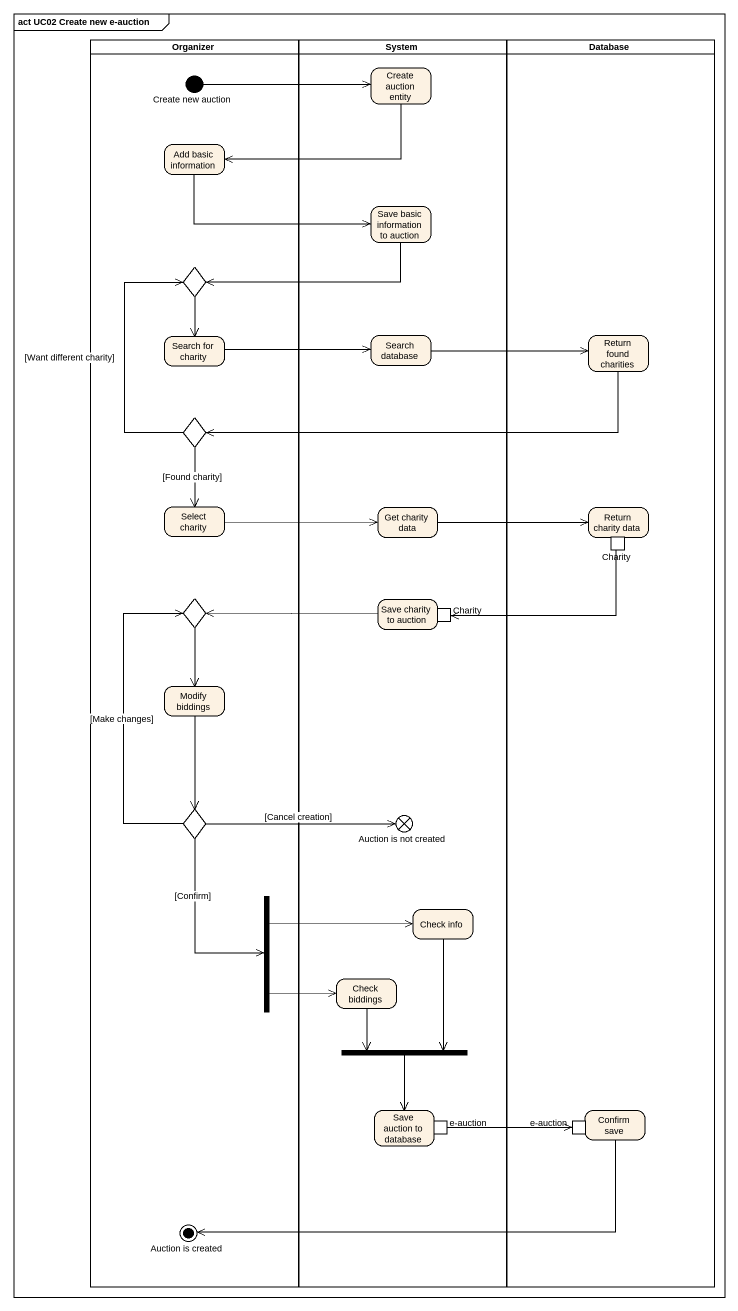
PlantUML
@startuml
mainframe act UC02 Create new e-auction
hide empty description
state Organizer <<partition>> {
  state "Create new auction" as Create_new_auction <<start>>
  state "Add basic information" as Add_basic_information
  state choice1 <<choice>>
  state "Search for charity" as Search_for_charity
  state choice2 <<choice>>
  state "Select charity" as Select_charity
  state choice3 <<choice>>
  state "Modify biddings" as Modify_biddings
  state choice4 <<choice>>
  state fork1 <<fork>>
  state "Auction is created" as Auction_is_created <<end>>
}
state System <<partition>> {
  state "Create auction entity" as Create_auction_entity
  state "Save basic information to auction" as Save_basic_information_to
  state "Search database" as Search_database
  state "Get charity data" as Get_charity_data
  state "Save charity to auction" as Save_charity_to_auction {
    state "Charity" as Charity_2 <<inputPin>>
  }
  state "Auction is not created" as Auction_is_not_created <<end>>
  state "Check info" as Check_info
  state "Check biddings" as Check_biddings
  state fork2 <<join>>
  state "Save auction to database" as Save_auction_to_database {
    state "e-auction" as e_auction <<outputPin>>
  }
}
state "Database" as Database_ <<partition>> {
  state "Return found charities" as Return_found_charities
  state "Return charity data" as Return_charity_data {
    state Charity <<outputPin>>
  }
  state "Confirm save" as Confirm_save {
    state "e-auction" as e_auction_2 <<inputPin>>
  }
}
Create_auction_entity -left-> Add_basic_information
Create_new_auction -right-> Create_auction_entity
Add_basic_information -right-> Save_basic_information_to
Save_basic_information_to -left-> choice1
choice1 --> Search_for_charity
Search_for_charity -right-> Search_database
Search_database -right-> Return_found_charities
Return_found_charities -left-> choice2
choice2 -up-> choice1 : [Want different charity]
choice2 --> Select_charity : [Found charity]
Select_charity -right-> Get_charity_data
Get_charity_data -right-> Return_charity_data
Charity -left-> Charity_2
choice3 --> Modify_biddings
Save_charity_to_auction -left-> choice3
Modify_biddings --> choice4
choice4 -up-> choice3 : [Make changes]
choice4 -right-> Auction_is_not_created : [Cancel creation]
choice4 --> fork1 : [Confirm]
fork1 -right-> Check_info
fork1 -right-> Check_biddings
Check_info --> fork2
Check_biddings --> fork2
fork2 --> Save_auction_to_database
Confirm_save -left-> Auction_is_created
e_auction -right-> e_auction_2
@enduml
